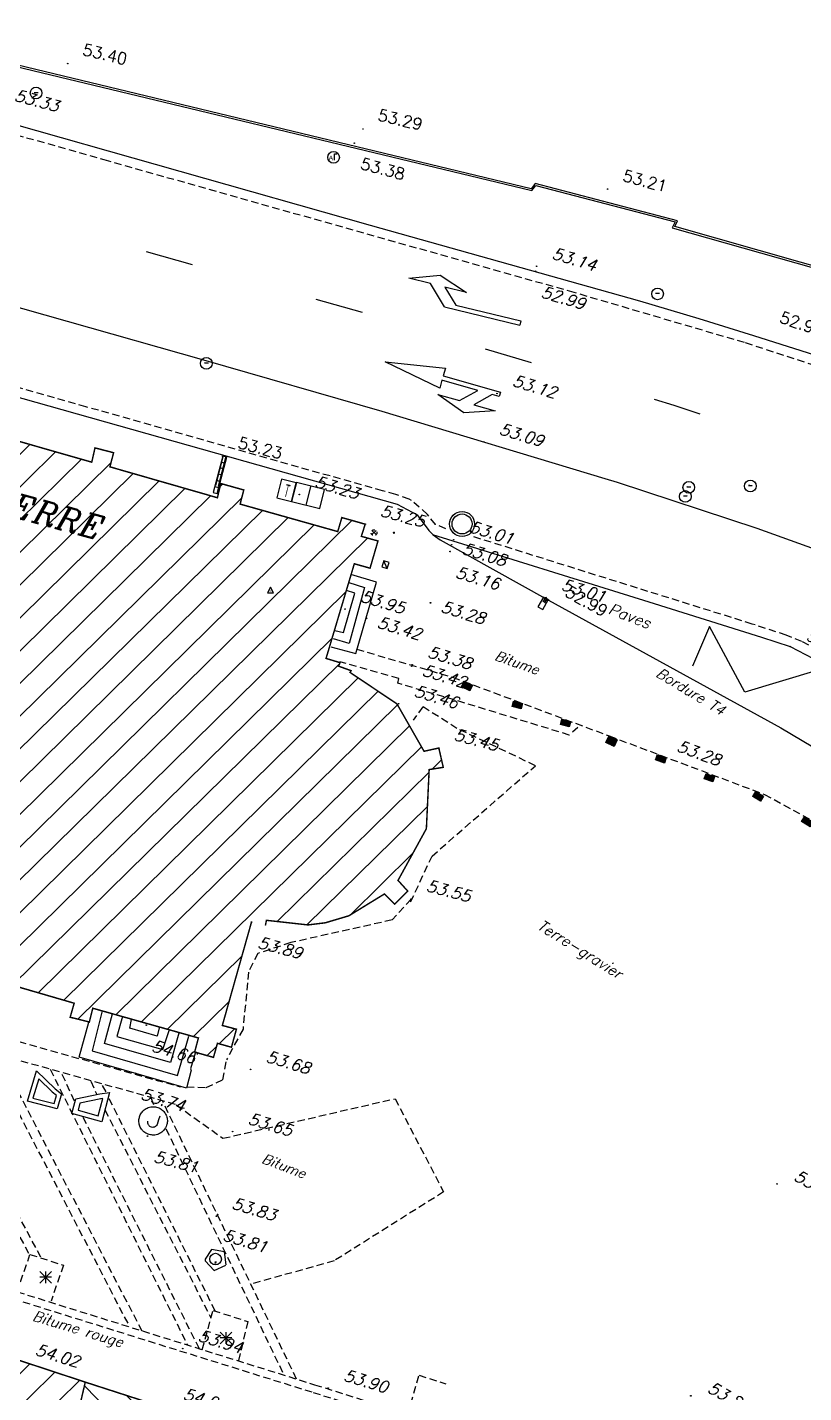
# Model space of a CAD drawing. Extents: x 661856 to 662117, y 6866905 to 6867165.
# Drawn here: x 661930.86 to 661957.48, y 6867094.37 to 6867141.16 of the extents above; entities that cross this region are included whole.
import ezdxf
from ezdxf.enums import TextEntityAlignment as Align

# ---------------------------------------------------------------- set-up
doc = ezdxf.new("R2010")
doc.units = 0
for name, pattern in [('CACHE', [0.375, 0.25, -0.125]), ('CONTINU', [0]), ('HIDDEN', [0.375, 0.25, -0.125])]:
    doc.linetypes.add(name, pattern=pattern)
doc.layers.get('0').update_dxf_attribs({"linetype": 'CONTINUOUS'})
for name, color, linetype in [('AFFICHAGE', 6, 'CONTINU'), ('ARBRES', 3, 'CONTINU'), ('BATI', 6, 'CONTINUOUS'), ('BATI_PUBLIC', 7, 'CONTINU'), ('BORDURE', 7, 'CONTINU'), ('CANEVAS_GEODES', 5, 'CONTINU'), ('CANIVEAU', 7, 'CONTINU'), ('CLOTURE', 7, 'CONTINU'), ('COTE_ALTI', 8, 'CONTINU'), ('ECLAIRAGE_PUBL', 3, 'CONTINU'), ('ESCALIER', 7, 'CONTINU'), ('FLECHAGE', 6, 'CONTINU'), ('GEO_ALTI-PIC', 7, 'CONTINUOUS'), ('GEO_ALTICOT', 7, 'CONTINUOUS'), ('LIGNE_DIVERS', 7, 'CONTINU'), ('MARQ-SOL', 6, 'CONTINU'), ('MOB-URB', 6, 'CONTINU'), ('MOB-URB_TC', 6, 'CONTINU'), ('MUR', 7, 'CONTINU'), ('NOM_DE_VOIE', 7, 'CONTINU'), ('OBJET_ASSAINIS', 5, 'CONTINU'), ('OBJET_DIVERS', 6, 'CONTINU'), ('OBJET_EAU', 4, 'CONTINU'), ('OBJET_ELECTRIC', 3, 'CONTINU'), ('OBJET_TELECOM', 4, 'CONTINU')]:
    doc.layers.add(name, color=color, linetype=linetype)
doc.styles.add('COMPLEX', font='COMPLEX')
doc.styles.add('ITALIC', font='italic.shx', dxfattribs={"height": 0.6})
doc.styles.add('ROMANS', font='romans.shx', dxfattribs={"width": 0.95, "oblique": 13.5, "height": 5})
doc.styles.get("Standard").update_dxf_attribs({"font": 'ARIALUNI.ttf', "height": 2})

# ---------------------------------------------------------------- blocks, each defined once
blk = doc.blocks.new('PTTOPO')
at = {"color": 0, "const_width": 0.04}
blk.add_lwpolyline([(0, 0.02, 1), (0, -0.02, 1)], format="xyb", close=True, dxfattribs=at)
at = {"color": 0}
blk.add_point((0, 0), dxfattribs=at)
at = {"layer": 'GEO_ALTICOT', "style": 'ROMANS', "oblique": 13.5, "width": 0.95}
blk.add_attdef('ALT', text='', height=0.28, dxfattribs=at).set_placement((0.1, -0.1), align=Align.TOP_LEFT)
blk = doc.blocks.new('*X201')
at = {"layer": 'BATI', "color": 7, "linetype": 'CONTINU'}
for p, q in [((610558.015, 133596.662), (610563.305, 133601.952)), ((610557.159, 133593.543), (610564.993, 133601.377)), ((610557.587, 133595.102), (610564.149, 133601.664)), ((610556.303, 133590.424), (610566.707, 133600.828)), ((610556.731, 133591.983), (610565.85, 133601.102)), ((610556.941, 133589.931), (610567.564, 133600.553)), ((610557.809, 133589.668), (610568.421, 133600.279)), ((610558.443, 133598.221), (610560.804, 133600.582)), ((610558.677, 133589.404), (610569.278, 133600.005)), ((610559.545, 133589.141), (610570.135, 133599.73)), ((610560.413, 133588.877), (610570.991, 133599.456)), ((610561.281, 133588.614), (610570.927, 133598.26)), ((610566.867, 133593.068), (610570.602, 133596.803)), ((610567.743, 133592.813), (610570.276, 133595.346)), ((610568.619, 133592.557), (610569.951, 133593.889)), ((610569.495, 133592.302), (610569.622, 133592.43)), ((610562.149, 133588.35), (610565.987, 133592.189)), ((610563.016, 133588.087), (610565.896, 133590.967)), ((610563.884, 133587.823), (610566.284, 133590.222)), ((610564.752, 133587.56), (610565.998, 133588.805))]:
    blk.add_line(p, q, dxfattribs=at)
blk = doc.blocks.new('*X217')
at = {"layer": 'BATI_PUBLIC', "color": 7, "linetype": 'CONTINU'}
for p, q in [((610554.252, 133634.858), (610555.19, 133635.796)), ((610553.457, 133631.801), (610556.559, 133634.902)), ((610553.891, 133633.366), (610555.671, 133635.146)), ((610551.513, 133626.462), (610559.635, 133634.585)), ((610552.374, 133629.586), (610557.447, 133634.659)), ((610551.944, 133628.024), (610558.335, 133634.415)), ((610550.652, 133623.339), (610561.002, 133633.689)), ((610551.082, 133624.9), (610560.117, 133633.934)), ((610563.083, 133633.507), (610563.18, 133633.604)), ((610550.475, 133620.899), (610562.773, 133633.197)), ((610550.758, 133622.313), (610561.888, 133633.443)), ((610549.595, 133617.757), (610564.557, 133632.718)), ((610550.108, 133619.4), (610563.669, 133632.961)), ((610550.796, 133617.825), (610565.445, 133632.475)), ((610551.686, 133617.584), (610566.333, 133632.231)), ((610552.576, 133617.343), (610567.631, 133632.398)), ((610553.467, 133617.103), (610568.119, 133631.754)), ((610552.446, 133630.79), (610553.043, 133631.387)), ((610554.064, 133616.568), (610569.005, 133631.509)), ((610555.228, 133616.601), (610569.891, 133631.264)), ((610556.12, 133616.362), (610570.777, 133631.019)), ((610557.013, 133616.123), (610571.793, 133630.903)), ((610557.905, 133615.884), (610572.562, 133630.541)), ((610558.388, 133615.235), (610573.448, 133630.295)), ((610559.679, 133615.395), (610574.333, 133630.049)), ((610560.563, 133615.148), (610575.218, 133629.803)), ((610575.541, 133630.126), (610575.624, 133630.209)), ((610561.448, 133614.901), (610576.285, 133629.738)), ((610562.332, 133614.654), (610576.996, 133629.318)), ((610563.228, 133614.419), (610577.886, 133629.076)), ((610564.12, 133614.179), (610578.775, 133628.835)), ((610565.012, 133613.94), (610580.071, 133628.999)), ((610565.904, 133613.701), (610580.604, 133628.401)), ((610580.703, 133627.368), (610580.703, 133627.368)), ((610566.39, 133613.055), (610579.883, 133626.548)), ((610567.688, 133613.222), (610579.423, 133624.956)), ((610568.57, 133612.973), (610579.691, 133624.093)), ((610550.297, 133622.983), (610550.551, 133623.237)), ((610569.453, 133612.724), (610580.333, 133623.604)), ((610570.335, 133612.475), (610581.015, 133623.155)), ((610570.822, 133611.83), (610581.685, 133622.693)), ((610572.117, 133611.994), (610582.102, 133621.979)), ((610573.006, 133611.752), (610582.518, 133621.264)), ((610577.621, 133615.235), (610582.786, 133620.4)), ((610582.887, 133620.502), (610583.21, 133620.824)), ((610578.647, 133615.129), (610582.739, 133619.222)), ((610549.28, 133618.572), (610549.527, 133618.819)), ((610580.133, 133615.484), (610582.248, 133617.599)), ((610562.82, 133614.01), (610562.838, 133614.028)), ((610573.895, 133611.51), (610576.425, 133614.039)), ((610574.785, 133611.267), (610576, 133612.482)), ((610575.675, 133611.026), (610576.196, 133611.548)), ((610575.267, 133610.618), (610575.581, 133610.932))]:
    blk.add_line(p, q, dxfattribs=at)
blk = doc.blocks.new('*X220')
at = {"layer": 'BATI', "color": 7, "linetype": 'CONTINU'}
for p, q in [((610571.153, 133599.268), (610573.544, 133596.877)), ((610572.603, 133598.949), (610573.754, 133597.798)), ((610570.946, 133598.343), (610573.334, 133595.956)), ((610570.739, 133597.419), (610573.124, 133595.034)), ((610570.533, 133596.494), (610572.913, 133594.113)), ((610570.326, 133595.569), (610572.703, 133593.192)), ((610570.119, 133594.644), (610572.493, 133592.27)), ((610569.913, 133593.72), (610571.26, 133592.372))]:
    blk.add_line(p, q, dxfattribs=at)
blk = doc.blocks.new('P20200')
for p, q in [((0, 0.497), (0, 0)), ((0.999, 0.497), (0, 0.497)), ((0.164, 0.01), (0.164, 0.497)), ((0.327, 0.497), (0.327, 0.01)), ((0.491, 0.497), (0.491, 0.497)), ((0.491, 0), (0.491, 0.497)), ((0.671, 0.497), (0.671, 0.01)), ((0.835, 0.01), (0.835, 0.497)), ((0.999, 0), (0.999, 0.497)), ((0, 0), (0.999, 0))]:
    blk.add_line(p, q)
blk = doc.blocks.new('P30100')
at = {"color": 0}
blk.add_circle((0, 0), 0.05, dxfattribs=at)
blk.add_attdef('COTE30100', (0.3, 0.3), '', height=0.3)
blk = doc.blocks.new('P30500')
at = {"color": 0}
blk.add_circle((0, 0), 0.05, dxfattribs=at)
blk.add_attdef('COTE30500', text='', height=0.3).set_placement((-0.3, -0.15), align=Align.RIGHT)
blk = doc.blocks.new('P26700')
blk.add_lwpolyline([(0, 0.65972), (-0.5, -0.34028), (0.5, -0.34028)], close=True)
blk.add_circle((0, 0), 0.01658)
blk = doc.blocks.new('P25200')
at = {"linetype": 'CONTINUOUS'}
for p, q in [((0.971212, 0.028474), (0.000276, 0.028474)), ((0.000276, -0.027541), (0.000276, 0.028474)), ((0.971212, 0.028474), (1.213947, -0.21426)), ((0.840509, -0.027541), (0.000276, -0.027541)), ((1.027228, -0.21426), (0.840509, -0.027541)), ((0.74715, -0.21426), (1.027228, -0.21426)), ((1.120587, -0.344963), (0.74715, -0.21426)), ((1.494024, -0.21426), (1.120587, -0.344963)), ((1.213947, -0.21426), (1.494024, -0.21426))]:
    blk.add_line(p, q, dxfattribs=at)
blk = doc.blocks.new('P2530A')
at = {"linetype": 'CONTINUOUS'}
for p, q in [((0.000113, 0.144024), (0.250139, 0.231533)), ((0.250139, 0.231533), (0.500165, 0.144024)), ((0.187633, 0.144024), (0.000113, 0.144024)), ((0.06262, 0.019011), (0.187633, 0.144024)), ((0.312646, 0.144024), (0.187633, 0.019011)), ((0.500165, 0.144024), (0.312646, 0.144024)), ((0.000113, -0.018493), (0.000113, 0.019011)), ((0.000113, 0.019011), (0.06262, 0.019011)), ((0.187633, 0.019011), (0.500165, 0.019011)), ((0.500165, 0.019011), (0.500165, 0.087768)), ((0.500165, 0.087768), (1.000216, 0.000259)), ((1.000216, 0.000259), (0.500165, -0.08725)), ((0.500165, -0.018493), (0.000113, -0.018493)), ((0.500165, -0.08725), (0.500165, -0.018493))]:
    blk.add_line(p, q, dxfattribs=at)
blk = doc.blocks.new('SU411')
at = {"color": 0, "linetype": 'CONTINUOUS'}
for points in [[(0, 0.5), (1, 0.5), (1, 0), (0, 0), (0, 0.5)], [(0, 0.283), (0.094, 0)], [(0.022, 0.5), (0.189, 0)], [(0.116, 0.5), (0.283, 0)], [(0.21, 0.5), (0.377, 0)], [(0.305, 0.5), (0.471, 0)], [(0.399, 0.5), (0.566, 0)], [(0.493, 0.5), (0.66, 0)], [(0.588, 0.5), (0.754, 0)], [(0.682, 0.5), (0.848, 0)], [(0.776, 0.5), (0.943, 0)], [(0.87, 0.5), (1, 0.111)], [(0.965, 0.5), (1, 0.394)]]:
    blk.add_lwpolyline(points, dxfattribs=at)
blk = doc.blocks.new('P23300', base_point=(2.15, 1.32))
for p, q in [((2.32, 1.91), (2.73, 1.91)), ((2.32, 0.83), (2.32, 1.91))]:
    blk.add_line(p, q)
blk.add_circle((2.15, 1.32), 1)
blk.add_text('A', height=0.798).set_placement((1.32, 0.83), (2.07, 0.83), align=Align.ALIGNED)
blk = doc.blocks.new('P30300')
at = {"color": 0}
blk.add_circle((0, 0), 0.05, dxfattribs=at)
blk.add_attdef('COTE30300', (0.3, -0.6), '', height=0.3)
blk = doc.blocks.new('P30200')
at = {"color": 0}
blk.add_circle((0, 0), 0.05, dxfattribs=at)
blk.add_attdef('COTE30200', (0.3, -0.15), '', height=0.3)
blk = doc.blocks.new('P30400')
at = {"color": 0}
blk.add_circle((0, 0), 0.05, dxfattribs=at)
blk.add_attdef('COTE30400', text='', height=0.3).set_placement((-0.3, 0.3), align=Align.RIGHT)
blk = doc.blocks.new('P24400', base_point=(1, 1))
blk.add_circle((1, 1), 1)
blk.add_text('.', height=2.58).set_placement((0.5, 0.25), (1.5, 0.25), align=Align.ALIGNED)
blk = doc.blocks.new('P23000')
at = {"color": 3}
for p, q in [((-1, 1), (1, -1)), ((1, 1), (-1, -1)), ((1, 0), (-1, 0)), ((0, 1), (0, -1))]:
    blk.add_line(p, q, dxfattribs=at)
blk = doc.blocks.new('SU321')
at = {"color": 0, "linetype": 'CONTINUOUS'}
for points in [[(0, 0.001), (0.002, 0.037), (0.004, 0.07), (0.011, 0.109), (0.023, 0.15), (0.035, 0.188), (0.051, 0.22), (0.068, 0.25), (0.088, 0.285), (0.115, 0.318), (0.138, 0.347), (0.167, 0.372), (0.202, 0.399), (0.236, 0.422), (0.278, 0.446), (0.312, 0.463), (0.348, 0.474), (0.391, 0.486), (0.436, 0.497), (0.481, 0.498), (0.526, 0.497), (0.567, 0.492), (0.612, 0.486), (0.654, 0.472), (0.69, 0.458), (0.729, 0.443), (0.768, 0.419), (0.802, 0.395), (0.828, 0.374), (0.856, 0.35), (0.881, 0.323), (0.903, 0.296), (0.923, 0.263), (0.943, 0.23), (0.958, 0.196), (0.976, 0.155), (0.987, 0.12), (0.993, 0.087), (0.998, 0.049), (0.998, 0.015), (0.999, -0.017), (0.997, -0.06), (0.987, -0.116), (0.972, -0.169), (0.954, -0.214), (0.931, -0.26), (0.903, -0.302), (0.879, -0.331), (0.841, -0.372), (0.812, -0.398), (0.779, -0.426), (0.738, -0.449), (0.696, -0.468), (0.661, -0.482), (0.62, -0.495), (0.582, -0.497), (0.549, -0.506), (0.504, -0.508), (0.461, -0.506), (0.412, -0.498), (0.374, -0.49), (0.327, -0.478), (0.293, -0.466), (0.263, -0.451), (0.237, -0.433), (0.211, -0.416), (0.186, -0.396), (0.16, -0.375), (0.123, -0.342), (0.103, -0.313), (0.083, -0.285), (0.064, -0.254), (0.045, -0.219), (0.027, -0.176), (0.015, -0.136), (0.004, -0.094), (0.001, -0.059), (0, -0.026), (-0.002, -0.001)], [(0.676, 0.218), (0.675, 0.083), (0.674, -0.09), (0.659, -0.127), (0.636, -0.167), (0.609, -0.199), (0.578, -0.213), (0.554, -0.226), (0.504, -0.232), (0.473, -0.231), (0.445, -0.225), (0.418, -0.212), (0.394, -0.196), (0.379, -0.18), (0.358, -0.16), (0.343, -0.133), (0.333, -0.101), (0.327, -0.068)]]:
    blk.add_lwpolyline(points, dxfattribs=at)
blk = doc.blocks.new('P21100', base_point=(1, 1))
blk.add_circle((1, 1), 1)
blk.add_text('-', height=2.15).set_placement((0.5, 0.25), (1.5, 0.25), align=Align.ALIGNED)
blk = doc.blocks.new('P28500')
blk.add_lwpolyline([(0, 0), (1, 0), (1, 2), (0, 2), (0, 0), (0.333333, 0), (0.333333, 0.8), (0.333333, 0), (0.666667, 0), (0.666667, 0.8)])
blk = doc.blocks.new('P20800')
for p, q in [((0, 0), (1, 0.5)), ((0, 0.5), (0, 0)), ((1, 0.5), (0, 0.5)), ((0, 0), (1, 0)), ((1, 0), (1, 0.5))]:
    blk.add_line(p, q)
blk = doc.blocks.new('P26800')
for p, q in [((0.364133, -0.342647), (-0.359006, 0.348015)), ((-0.352542, -0.354562), (0.35965, 0.34735))]:
    blk.add_line(p, q)
at = {"linetype": 'CACHE'}
blk.add_circle((0, 0), 0.5, dxfattribs=at)
blk = doc.blocks.new('P23800')
for p, q in [((0, 0.497), (0, 0)), ((0.999, 0.497), (0, 0.497)), ((0.999, 0), (0.999, 0.497)), ((0, 0), (0.999, 0))]:
    blk.add_line(p, q)
blk = doc.blocks.new('P23500')
blk.add_blockref('P23800', (0, 0))
blk.add_text('T', height=0.325).set_placement((0.39, 0.079))
blk = doc.blocks.new('P25400')
for p, q in [((0, 0.497), (0, 0)), ((0.999, 0.497), (0, 0.497)), ((0.491, 0.01), (0.491, 0.507)), ((0.999, 0), (0.999, 0.497)), ((0, 0), (0.999, 0))]:
    blk.add_line(p, q)

msp = doc.modelspace()

# ---------------------------------------------------------------- linework, layer by layer
at = {"layer": 'BATI', "color": 7, "linetype": 'CONTINU', "const_width": 0.05}
for points in [[(661917.818, 6867085.611), (661920.445, 6867094.871), (661924.942, 6867097.374), (661926.632, 6867096.78), (661932.85, 6867094.73), (661931.319, 6867088.143), (661931.196, 6867087.624), (661927.915, 6867088.611), (661927.323, 6867086.682), (661927.92, 6867085.51), (661927.186, 6867082.679)], [(661934.05, 6867087.375), (661935.584, 6867093.847), (661932.85, 6867094.73)]]:
    msp.add_lwpolyline(points, dxfattribs=at)
at = {"layer": 'BATI_PUBLIC', "color": 7, "linetype": 'CONTINU', "const_width": 0.05}
for points in [[(661929.666, 6867127.229), (661933.072, 6867126.254), (661933.184, 6867126.743), (661933.821, 6867126.578), (661933.695, 6867126.094), (661937.379, 6867125.036), (661937.496, 6867125.522), (661938.282, 6867125.302), (661938.159, 6867124.817), (661941.504, 6867123.876), (661941.645, 6867124.356), (661942.445, 6867124.129), (661942.313, 6867123.713), (661942.883, 6867123.553), (661942.611, 6867122.621), (661942.072, 6867122.773), (661941.103, 6867119.529), (661941.582, 6867119.385), (661941.535, 6867119.263), (661941.96, 6867119.11), (661941.925, 6867119.05), (661943.505, 6867117.99), (661943.552, 6867117.94), (661944.462, 6867116.347), (661944.969, 6867116.459), (661945.121, 6867115.797), (661944.638, 6867115.72), (661944.542, 6867113.699), (661944.539, 6867113.689), (661943.57, 6867111.923), (661943.903, 6867111.557), (661943.455, 6867111.11), (661943.108, 6867111.46), (661941.885, 6867110.71), (661941.077, 6867110.47), (661940.486, 6867110.397), (661939.061, 6867110.555), (661939.024, 6867110.376)], [(661938.548, 6867110.495), (661937.548, 6867106.952), (661938.031, 6867106.823), (661937.861, 6867106.206), (661937.38, 6867106.34), (661937.245, 6867105.858), (661936.599, 6867106.04), (661936.728, 6867106.523), (661933.108, 6867107.542), (661932.989, 6867107.071), (661932.333, 6867107.233), (661932.47, 6867107.714), (661928.784, 6867108.787)]]:
    msp.add_lwpolyline(points, dxfattribs=at)
at = {"layer": 'BORDURE', "color": 7, "linetype": 'CONTINUOUS'}
for points in [[(661996.053, 6867110.729), (661993.273, 6867111.953), (661990.487, 6867113.295), (661989.624, 6867113.748), (661985.704, 6867115.841), (661978.179, 6867119.834), (661968.95, 6867124.742), (661962.886, 6867127.941), (661960.523, 6867128.989), (661959.627, 6867129.323), (661958.321, 6867129.775), (661955.766, 6867130.586), (661953.896, 6867131.169), (661951.862, 6867131.771), (661942.632, 6867134.369), (661929.563, 6867138.061), (661922.642, 6867140.002)], [(661920.083, 6867131.425), (661931.603, 6867128.179), (661943.536, 6867124.816), (661944.222, 6867124.447), (661944.622, 6867123.912), (661944.778, 6867123.767), (661945.019, 6867123.598), (661948.725, 6867121.531), (661956.687, 6867117.149), (661961.391, 6867114.36)], [(661944.747, 6867123.777), (661952.165, 6867121.466), (661956.032, 6867120.263), (661957.015, 6867119.935), (661957.797, 6867119.532), (661957.919, 6867119.458), (661964.315, 6867115.543), (661968.619, 6867112.891), (661972.047, 6867110.707), (661974.119, 6867109.295), (661975.366, 6867108.395), (661976.588, 6867107.474), (661979.398, 6867105.27), (661990.01, 6867096.775), (662000.113, 6867088.709), (662007.273, 6867082.978), (662014.38, 6867077.305)], [(661937.677, 6867098.753), (661937.618, 6867099.196), (661937.178, 6867099.279), (661936.958, 6867098.946), (661936.961, 6867098.888), (661937.263, 6867098.56), (661937.671, 6867098.742)]]:
    msp.add_lwpolyline(points, dxfattribs=at)
at = {"layer": 'CANIVEAU', "color": 7, "linetype": 'HIDDEN'}
for points in [[(661922.542, 6867139.725), (661933.482, 6867136.625), (661949.44, 6867132.123), (661955.473, 6867130.35), (661957.985, 6867129.53), (661960.279, 6867128.7), (661960.855, 6867128.478), (661962.746, 6867127.645), (661963.058, 6867127.484), (661965.604, 6867126.143), (661968.948, 6867124.36), (661979.871, 6867118.563), (661987.133, 6867114.688), (661991.37, 6867112.515), (661993.764, 6867111.346), (661995.197, 6867110.72), (661995.943, 6867110.418)], [(661945.208, 6867123.971), (661944.853, 6867124.122), (661944.629, 6867124.405), (661944.583, 6867124.463), (661944.03, 6867124.946), (661943.955, 6867124.982), (661943.495, 6867125.144), (661943.043, 6867125.269), (661932.874, 6867128.152), (661921.649, 6867131.326), (661920.192, 6867131.732)], [(662014.689, 6867077.579), (662005.109, 6867085.252), (661993.351, 6867094.636), (661983.506, 6867102.52), (661978.865, 6867106.221), (661974.803, 6867109.334), (661974.025, 6867109.89), (661971.74, 6867111.443), (661970.392, 6867112.29), (661964.277, 6867116.006), (661958.963, 6867119.253), (661957.416, 6867120.107), (661956.88, 6867120.323), (661955.815, 6867120.675), (661955.711, 6867120.707), (661946.123, 6867123.709)], [(661922.63, 6867108.63), (661929.853, 6867106.601), (661936.111, 6867104.847)], [(661935.943, 6867104.247), (661929.684, 6867106.002), (661922.122, 6867108.125)]]:
    msp.add_lwpolyline(points, dxfattribs=at)
at = {"layer": 'CLOTURE', "color": 7, "linetype": 'CONTINU'}
for points in [[(661913.65, 6867144.447), (661929.232, 6867140.108), (661948.162, 6867135.558), (661948.293, 6867135.731), (661953.065, 6867134.487), (661952.972, 6867134.286), (661960.23, 6867132.229)], [(661960.247, 6867132.287), (661953.056, 6867134.325), (661953.151, 6867134.527), (661948.269, 6867135.799), (661948.138, 6867135.626), (661929.247, 6867140.167), (661913.668, 6867144.505)]]:
    msp.add_lwpolyline(points, dxfattribs=at)
at = {"layer": 'ESCALIER', "color": 7, "linetype": 'CONTINUOUS'}
for points in [[(661941.268, 6867119.932), (661942.119, 6867119.702), (661942.828, 6867122.145), (661941.958, 6867122.409)], [(661941.884, 6867122.126), (661942.419, 6867121.955), (661941.9, 6867120.046), (661941.358, 6867120.205)], [(661941.402, 6867120.489), (661941.696, 6867120.414), (661942.093, 6867121.764), (661941.802, 6867121.862)], [(661933.432, 6867107.453), (661933.084, 6867106.083), (661936.015, 6867105.239), (661936.401, 6867106.588)], [(661936.616, 6867105.998), (661936.452, 6867105.464), (661936.476, 6867105.416), (661936.316, 6867104.804), (661932.641, 6867105.864), (661932.969, 6867107.062)], [(661936.053, 6867106.69), (661935.773, 6867105.685), (661933.509, 6867106.331), (661933.781, 6867107.345)], [(661934.13, 6867107.254), (661933.936, 6867106.579), (661935.505, 6867106.127), (661935.721, 6867106.782)], [(661935.387, 6867106.866), (661935.313, 6867106.586), (661934.375, 6867106.859), (661934.434, 6867107.153)]]:
    msp.add_lwpolyline(points, dxfattribs=at)
at = {"layer": 'LIGNE_DIVERS', "color": 7, "linetype": 'CONTINUOUS'}
for points in [[(661937.578, 6867126.488), (661937.318, 6867125.452)], [(661937.418, 6867125.427), (661937.677, 6867126.461)]]:
    msp.add_lwpolyline(points, dxfattribs=at)
at = {"layer": 'LIGNE_DIVERS', "color": 7, "linetype": 'HIDDEN'}
for points in [[(661942.154, 6867119.845), (661945.442, 6867118.886), (661950.809, 6867116.874), (661956.13, 6867114.871), (661960.531, 6867112.457)], [(661949.735, 6867117.162), (661949.442, 6867116.904), (661945.51, 6867118.105), (661943.564, 6867118.677), (661943.594, 6867118.846), (661941.576, 6867119.411)], [(661944.003, 6867111.183), (661944.736, 6867112.752), (661948.284, 6867115.853), (661945.59, 6867117.132), (661944.424, 6867117.873), (661944.095, 6867117.417)], [(661944.017, 6867111.284), (661943.366, 6867110.566), (661939.896, 6867109.79), (661938.76, 6867109.42), (661938.445, 6867108.781), (661938.257, 6867106.823), (661937.689, 6867105.778)], [(661931.33, 6867099.013), (661927.712, 6867105.744)], [(661934.798, 6867096.476), (661929.89, 6867105.953)], [(661936.335, 6867104.848), (661936.991, 6867104.824), (661937.56, 6867105.088), (661937.689, 6867105.778)], [(661927.583, 6867105.304), (661930.943, 6867099.083)], [(661929.87, 6867105.29), (661934.364, 6867096.631)], [(661931.646, 6867105.451), (661936.356, 6867096.003)], [(661932.486, 6867104.361), (661932.03, 6867105.333)], [(661933.04, 6867105.041), (661933.243, 6867104.588)], [(661933.562, 6867104.673), (661933.419, 6867104.943)], [(661937.303, 6867097.171), (661933.643, 6867104.498)], [(661935.098, 6867104.479), (661935.235, 6867104.146)], [(661940.091, 6867094.836), (661935.509, 6867104.345)], [(661935.965, 6867104.234), (661937.57, 6867103.085), (661943.468, 6867104.443), (661945.132, 6867101.251), (661941.379, 6867098.882), (661938.517, 6867098.085)], [(661936.763, 6867095.872), (661932.767, 6867103.824)], [(661933.523, 6867104.062), (661937.145, 6867096.958)], [(661935.616, 6867103.413), (661939.654, 6867094.979)], [(661916.29, 6867096.79), (661922.474, 6867100.326), (661930.515, 6867097.825), (661940.711, 6867094.643), (661946.606, 6867092.783), (661946.025, 6867090.551)], [(661945.759, 6867090.62), (661946.274, 6867092.599), (661940.629, 6867094.381), (661930.432, 6867097.562), (661922.506, 6867100.028), (661916.672, 6867096.69)], [(661930.515, 6867097.811), (661930.955, 6867099.109), (661932.101, 6867098.737), (661931.677, 6867097.507)], [(661936.862, 6867095.835), (661937.229, 6867097.187), (661938.419, 6867096.809), (661938.099, 6867095.46)], [(661943.899, 6867093.63), (661944.291, 6867094.969), (661945.211, 6867094.669)]]:
    msp.add_lwpolyline(points, dxfattribs=at)
at = {"layer": 'MARQ-SOL', "color": 6, "linetype": 'CONTINUOUS'}
for points in [[(662018.068, 6867082.052), (662009.254, 6867089.073), (662001.285, 6867095.47), (661987.445, 6867106.545), (661981.307, 6867111.234), (661979.823, 6867112.274), (661978.504, 6867113.155), (661975.357, 6867115.102), (661971.849, 6867117.065), (661970.727, 6867117.657), (661967.899, 6867119.075), (661964.029, 6867120.847), (661960.803, 6867122.182), (661960.037, 6867122.48), (661955.884, 6867123.986), (661951.098, 6867125.552), (661950.674, 6867125.684), (661943.025, 6867127.995), (661936.909, 6867129.753), (661918.21, 6867135.046)], [(661934.937, 6867133.469), (661936.517, 6867133.025)], [(661940.757, 6867131.835), (661942.337, 6867131.392)], [(661946.56, 6867130.143), (661948.131, 6867129.673)], [(661952.352, 6867128.411), (661953.027, 6867128.209), (661953.913, 6867127.911)]]:
    msp.add_lwpolyline(points, dxfattribs=at)
at = {"layer": 'MOB-URB_TC', "color": 6, "linetype": 'CONTINUOUS'}
msp.add_lwpolyline([(661983.418, 6867099.924), (661984.258, 6867101.131), (661981.775, 6867100.772), (661981.129, 6867103.445), (661978.88, 6867103.144), (661978.1, 6867105.96), (661975.638, 6867105.651), (661974.768, 6867108.447), (661972.59, 6867107.96), (661971.61, 6867110.638), (661969.261, 6867110.184), (661968.219, 6867112.792), (661965.836, 6867112.255), (661964.743, 6867114.881), (661962.323, 6867114.316), (661961.31, 6867116.977), (661958.957, 6867116.417), (661957.92, 6867119.113), (661955.461, 6867118.372), (661954.249, 6867120.624), (661953.664, 6867119.264)], dxfattribs=at)
at = {"layer": 'MUR', "color": 7, "linetype": 'CONTINUOUS'}
for points in [[(661931.816, 6867104.786), (661932.036, 6867104.604), (661931.885, 6867104.09), (661930.867, 6867104.358), (661931.184, 6867105.399), (661931.816, 6867104.786)], [(661931.711, 6867104.678), (661931.257, 6867105.119), (661931.057, 6867104.463), (661931.782, 6867104.273), (661931.863, 6867104.551), (661931.719, 6867104.671)], [(661933.352, 6867104.613), (661933.679, 6867104.65), (661933.414, 6867103.648), (661932.393, 6867103.933), (661932.529, 6867104.44), (661933.351, 6867104.609)], [(661933.385, 6867104.442), (661932.667, 6867104.294), (661932.602, 6867104.053), (661933.293, 6867103.859), (661933.45, 6867104.452), (661933.367, 6867104.443)]]:
    msp.add_lwpolyline(points, dxfattribs=at)
at = {"layer": 'OBJET_ASSAINIS', "color": 5, "linetype": 'CONTINU'}
for radius in [0.429, 0.343]:
    msp.add_circle((661945.765, 6867124.136), radius, dxfattribs=at)

# ---------------------------------------------------------------- block references
at = {"layer": 'AFFICHAGE', "color": 6, "linetype": 'CONTINU', "xscale": 0.1999999999095632, "yscale": 0.1999999999095632, "rotation": 359.5109626559351}
msp.add_blockref('P23300', (661941.362, 6867136.699), dxfattribs=at)
at = {"layer": 'ARBRES', "color": 3, "linetype": 'CONTINU', "xscale": 0.1999999999095632, "yscale": 0.1999999999095632, "rotation": 359.5109626559351}
for p in [(661931.49, 6867098.323), (661937.67, 6867096.245)]:
    msp.add_blockref('P23000', p, dxfattribs=at)
at = {"layer": 'BATI', "color": 7, "linetype": 'CONTINU', "rotation": 359.5109627095217}
for name in ['*X201', '*X220']:
    msp.add_blockref(name, (50243.611, 6738711.553), dxfattribs=at)
at = {"layer": 'BATI_PUBLIC', "color": 7, "linetype": 'CONTINU', "rotation": 359.5109627095217}
msp.add_blockref('*X217', (50243.611, 6738711.553), dxfattribs=at)
at = {"layer": 'CANEVAS_GEODES', "color": 5, "linetype": 'CONTINU', "xscale": 0.1999999999095632, "yscale": 0.1999999999095632, "rotation": 359.5109626559351}
msp.add_blockref('P26700', (661939.201, 6867121.842), dxfattribs=at)
msp.add_blockref('P26700', (661939.201, 6867121.842), dxfattribs=at)
at = {"layer": 'COTE_ALTI', "color": 8}
ref = msp.add_blockref('P30100', (661932.25, 6867139.912, 53.399), dxfattribs=dict(at, xscale=0.1999999999190747, yscale=0.1999999999190747, rotation=346.9109654713964))
ref.add_attrib('COTE30100', '53.40', (661932.73, 6867140.211, 53.399), dxfattribs={"color": 8, "height": 0.4, "rotation": 346.911, "style": 'COMPLEX'})
ref = msp.add_blockref('P30100', (661929.904, 6867138.362, 53.325), dxfattribs=dict(at, xscale=0.1999999998924461, yscale=0.1999999998924461, rotation=345.1109655914501))
ref.add_attrib('COTE30100', '53.33', (661930.393, 6867138.646, 53.325), dxfattribs={"color": 8, "height": 0.4, "rotation": 345.111, "style": 'ITALIC'})
ref = msp.add_blockref('P30100', (661942.371, 6867137.671, 53.285), dxfattribs=dict(at, xscale=0.1999999999190747, yscale=0.1999999999190747, rotation=346.9109654713964))
ref.add_attrib('COTE30100', '53.29', (661942.851, 6867137.97, 53.285), dxfattribs={"color": 8, "height": 0.4, "rotation": 346.911, "style": 'COMPLEX'})
ref = msp.add_blockref('P30300', (661942.073, 6867137.185, 53.377), dxfattribs=dict(at, xscale=0.1999999998924461, yscale=0.1999999998924461, rotation=345.1109655914501))
ref.add_attrib('COTE30300', '53.38', (661942.254, 6867136.309, 53.377), dxfattribs={"color": 8, "height": 0.4, "rotation": 345.111, "style": 'COMPLEX'})
ref = msp.add_blockref('P30100', (661950.752, 6867135.611, 53.214), dxfattribs=dict(at, xscale=0.1999999998924461, yscale=0.1999999998924461, rotation=345.1109655914501))
ref.add_attrib('COTE30100', '53.21', (661951.241, 6867135.895, 53.214), dxfattribs={"color": 8, "height": 0.4, "rotation": 345.111, "style": 'COMPLEX'})
ref = msp.add_blockref('P30100', (661948.319, 6867132.968, 53.139), dxfattribs=dict(at, xscale=0.2000000000932818, yscale=0.2000000000932818, rotation=343.3109654157499))
ref.add_attrib('COTE30100', '53.14', (661948.817, 6867133.236, 53.139), dxfattribs={"color": 8, "height": 0.4, "rotation": 343.311, "style": 'ITALIC'})
ref = msp.add_blockref('P30300', (661948.287, 6867132.795, 52.994), dxfattribs=dict(at, xscale=0.2000000000932818, yscale=0.2000000000932818, rotation=343.3109654157499))
ref.add_attrib('COTE30300', '52.99', (661948.44, 6867131.914, 52.994), dxfattribs={"color": 8, "height": 0.4, "rotation": 343.311, "style": 'ITALIC'})
ref = msp.add_blockref('P30500', (661958.522, 6867130.623, 52.984), dxfattribs=dict(at, xscale=0.1999999999630791, yscale=0.1999999999630791, rotation=341.5109655832211))
ref.add_attrib('COTE30500', '52.98', dxfattribs={"color": 8, "height": 0.4, "rotation": 341.511, "style": 'COMPLEX'}).set_placement((661958.079, 6867130.561, 52.984), align=Align.RIGHT)
ref = msp.add_blockref('P30100', (661946.963, 6867128.608, 53.118), dxfattribs=dict(at, xscale=0.2000000000932818, yscale=0.2000000000932818, rotation=343.3109654157499))
ref.add_attrib('COTE30100', '53.12', (661947.461, 6867128.876, 53.118), dxfattribs={"color": 8, "height": 0.4, "rotation": 343.311, "style": 'ITALIC'})
ref = msp.add_blockref('P30100', (661946.51, 6867126.949, 53.095), dxfattribs=dict(at, xscale=0.2000000000932818, yscale=0.2000000000932818, rotation=343.3109654157499))
ref.add_attrib('COTE30100', '53.09', (661947.008, 6867127.217, 53.095), dxfattribs={"color": 8, "height": 0.4, "rotation": 343.311, "style": 'ITALIC'})
ref = msp.add_blockref('P30100', (661937.563, 6867126.461, 53.229), dxfattribs=dict(at, xscale=0.1999999998924461, yscale=0.1999999998924461, rotation=345.1109655914501))
ref.add_attrib('COTE30100', '53.23', (661938.053, 6867126.745, 53.229), dxfattribs={"color": 8, "height": 0.4, "rotation": 345.111, "style": 'COMPLEX'})
ref = msp.add_blockref('P30100', (661940.188, 6867125.146, 53.23), dxfattribs=dict(at, xscale=0.2000000000932818, yscale=0.2000000000932818, rotation=343.3109654157499))
ref.add_attrib('COTE30100', '53.23', (661940.686, 6867125.414, 53.23), dxfattribs={"color": 8, "height": 0.4, "rotation": 343.311, "style": 'ITALIC'})
ref = msp.add_blockref('P30100', (661942.445, 6867124.129, 53.254), dxfattribs=dict(at, xscale=0.1999999998924461, yscale=0.1999999998924461, rotation=345.1109655914501))
ref.add_attrib('COTE30100', '53.25', (661942.934, 6867124.413, 53.254), dxfattribs={"color": 8, "height": 0.4, "rotation": 345.111, "style": 'ITALIC'})
ref = msp.add_blockref('P30100', (661945.481, 6867123.599, 53.014), dxfattribs=dict(at, xscale=0.2000000000932818, yscale=0.2000000000932818, rotation=343.3109654157499))
ref.add_attrib('COTE30100', '53.01', (661945.979, 6867123.868, 53.014), dxfattribs={"color": 8, "height": 0.4, "rotation": 343.311, "style": 'ITALIC'})
ref = msp.add_blockref('P30200', (661945.413, 6867123.428, 53.075), dxfattribs=dict(at, xscale=0.2000000000932818, yscale=0.2000000000932818, rotation=343.3109654157499))
ref.add_attrib('COTE30200', '53.08', (661945.738, 6867123.122, 53.075), dxfattribs={"color": 8, "height": 0.4, "rotation": 343.311, "style": 'ITALIC'})
ref = msp.add_blockref('P30300', (661945.355, 6867123.192, 53.157), dxfattribs=dict(at, xscale=0.2000000000932818, yscale=0.2000000000932818, rotation=343.3109654157499))
ref.add_attrib('COTE30300', '53.16', (661945.508, 6867122.31, 53.157), dxfattribs={"color": 8, "height": 0.4, "rotation": 343.311, "style": 'ITALIC'})
ref = msp.add_blockref('P30100', (661948.64, 6867121.615, 53.012), dxfattribs=dict(at, xscale=0.2000000000932818, yscale=0.2000000000932818, rotation=343.3109654157499))
ref.add_attrib('COTE30100', '53.01', (661949.138, 6867121.884, 53.012), dxfattribs={"color": 8, "height": 0.4, "rotation": 343.311, "style": 'ITALIC'})
ref = msp.add_blockref('P30100', (661948.721, 6867121.536, 52.988), dxfattribs=dict(at, xscale=0.2000000001169447, yscale=0.2000000001169447, rotation=330.7109657668321))
ref.add_attrib('COTE30100', '52.99', (661949.265, 6867121.689, 52.988), dxfattribs={"color": 8, "height": 0.4, "rotation": 330.711, "style": 'COMPLEX'})
ref = msp.add_blockref('P30100', (661941.755, 6867121.221, 53.947), dxfattribs=dict(at, xscale=0.2000000000932818, yscale=0.2000000000932818, rotation=343.3109654157499))
ref.add_attrib('COTE30100', '53.95', (661942.253, 6867121.489, 53.947), dxfattribs={"color": 8, "height": 0.4, "rotation": 343.311, "style": 'ITALIC'})
ref = msp.add_blockref('P30200', (661944.683, 6867121.435, 53.279), dxfattribs=dict(at, xscale=0.2000000000932818, yscale=0.2000000000932818, rotation=343.3109654157499))
ref.add_attrib('COTE30200', '53.28', (661945.008, 6867121.129, 53.279), dxfattribs={"color": 8, "height": 0.4, "rotation": 343.311, "style": 'ITALIC'})
ref = msp.add_blockref('P30200', (661942.499, 6867120.902, 53.424), dxfattribs=dict(at, xscale=0.2000000000932818, yscale=0.2000000000932818, rotation=343.3109654157499))
ref.add_attrib('COTE30200', '53.42', (661942.825, 6867120.595, 53.424), dxfattribs={"color": 8, "height": 0.4, "rotation": 343.311, "style": 'ITALIC'})
ref = msp.add_blockref('P30100', (661957.015, 6867119.935, 52.805), dxfattribs=dict(at, xscale=0.1999999999413371, yscale=0.1999999999413371, rotation=338.8109656963603))
ref.add_attrib('COTE30100', '52.80', (661957.533, 6867120.163, 52.805), dxfattribs={"color": 8, "height": 0.4, "rotation": 338.811, "style": 'ITALIC'})
ref = msp.add_blockref('P30100', (661944.056, 6867119.311, 53.383), dxfattribs=dict(at, xscale=0.2000000000932818, yscale=0.2000000000932818, rotation=343.3109654157499))
ref.add_attrib('COTE30100', '53.38', (661944.554, 6867119.58, 53.383), dxfattribs={"color": 8, "height": 0.4, "rotation": 343.311, "style": 'ITALIC'})
ref = msp.add_blockref('P30200', (661944.041, 6867119.259, 53.422), dxfattribs=dict(at, xscale=0.2000000000932818, yscale=0.2000000000932818, rotation=343.3109654157499))
ref.add_attrib('COTE30200', '53.42', (661944.367, 6867118.952, 53.422), dxfattribs={"color": 8, "height": 0.4, "rotation": 343.311, "style": 'ITALIC'})
ref = msp.add_blockref('P30100', (661943.59, 6867117.976, 53.457), dxfattribs=dict(at, xscale=0.2000000000932818, yscale=0.2000000000932818, rotation=343.3109654157499))
ref.add_attrib('COTE30100', '53.46', (661944.088, 6867118.245, 53.457), dxfattribs={"color": 8, "height": 0.4, "rotation": 343.311, "style": 'ITALIC'})
ref = msp.add_blockref('P30100', (661944.969, 6867116.459, 53.453), dxfattribs=dict(at, xscale=0.1999999998924461, yscale=0.1999999998924461, rotation=345.1109655914501))
ref.add_attrib('COTE30100', '53.45', (661945.459, 6867116.742, 53.453), dxfattribs={"color": 8, "height": 0.4, "rotation": 345.111, "style": 'ITALIC'})
ref = msp.add_blockref('P30100', (661952.581, 6867116.131, 53.282), dxfattribs=dict(at, xscale=0.1999999998584911, yscale=0.1999999998584911, rotation=339.7109657161468))
ref.add_attrib('COTE30100', '53.28', (661953.095, 6867116.367, 53.282), dxfattribs={"color": 8, "height": 0.4, "rotation": 339.711, "style": 'ITALIC'})
ref = msp.add_blockref('P30100', (661944.017, 6867111.284, 53.553), dxfattribs=dict(at, xscale=0.1999999998924461, yscale=0.1999999998924461, rotation=345.1109655914501))
ref.add_attrib('COTE30100', '53.55', (661944.506, 6867111.567, 53.553), dxfattribs={"color": 8, "height": 0.4, "rotation": 345.111, "style": 'ITALIC'})
ref = msp.add_blockref('P30300', (661938.548, 6867110.495, 53.889), dxfattribs=dict(at, xscale=0.1999999998924461, yscale=0.1999999998924461, rotation=345.1109655914501))
ref.add_attrib('COTE30300', '53.89', (661938.729, 6867109.619, 53.889), dxfattribs={"color": 8, "height": 0.4, "rotation": 345.111, "style": 'ITALIC'})
ref = msp.add_blockref('P30300', (661934.941, 6867106.962, 54.661), dxfattribs=dict(at, xscale=0.2000000000932818, yscale=0.2000000000932818, rotation=343.3109654157499))
ref.add_attrib('COTE30300', '54.66', (661935.094, 6867106.081, 54.661), dxfattribs={"color": 8, "height": 0.4, "rotation": 343.311, "style": 'ITALIC'})
ref = msp.add_blockref('P30100', (661938.516, 6867105.447, 53.679), dxfattribs=dict(at, xscale=0.2000000000932818, yscale=0.2000000000932818, rotation=343.3109654157499))
ref.add_attrib('COTE30100', '53.68', (661939.014, 6867105.716, 53.679), dxfattribs={"color": 8, "height": 0.4, "rotation": 343.311, "style": 'ITALIC'})
ref = msp.add_blockref('P30300', (661934.569, 6867105.313, 53.744), dxfattribs=dict(at, xscale=0.2000000000932818, yscale=0.2000000000932818, rotation=343.3109654157499))
ref.add_attrib('COTE30300', '53.74', (661934.722, 6867104.432, 53.744), dxfattribs={"color": 8, "height": 0.4, "rotation": 343.311, "style": 'ITALIC'})
ref = msp.add_blockref('P30100', (661937.901, 6867103.315, 53.647), dxfattribs=dict(at, xscale=0.2000000000932818, yscale=0.2000000000932818, rotation=343.3109654157499))
ref.add_attrib('COTE30100', '53.65', (661938.399, 6867103.584, 53.647), dxfattribs={"color": 8, "height": 0.4, "rotation": 343.311, "style": 'ITALIC'})
ref = msp.add_blockref('P30300', (661934.984, 6867103.161, 53.811), dxfattribs=dict(at, xscale=0.1999999998924461, yscale=0.1999999998924461, rotation=345.1109655914501))
ref.add_attrib('COTE30300', '53.81', (661935.165, 6867102.285, 53.811), dxfattribs={"color": 8, "height": 0.4, "rotation": 345.111, "style": 'ITALIC'})
ref = msp.add_blockref('P30100', (661956.562, 6867101.522, 53.579), dxfattribs=dict(at, xscale=0.2000000001169447, yscale=0.2000000001169447, rotation=330.7109657668321))
ref.add_attrib('COTE30100', '53.58', (661957.107, 6867101.675, 53.579), dxfattribs={"color": 8, "height": 0.4, "rotation": 330.711, "style": 'ITALIC'})
ref = msp.add_blockref('P30100', (661937.345, 6867100.418, 53.834), dxfattribs=dict(at, xscale=0.2000000000932818, yscale=0.2000000000932818, rotation=343.3109654157499))
ref.add_attrib('COTE30100', '53.83', (661937.843, 6867100.686, 53.834), dxfattribs={"color": 8, "height": 0.4, "rotation": 343.311, "style": 'ITALIC'})
ref = msp.add_blockref('P30300', (661937.384, 6867100.478, 53.806), dxfattribs=dict(at, xscale=0.2000000000932818, yscale=0.2000000000932818, rotation=343.3109654157499))
ref.add_attrib('COTE30300', '53.81', (661937.537, 6867099.597, 53.806), dxfattribs={"color": 8, "height": 0.4, "rotation": 343.311, "style": 'ITALIC'})
ref = msp.add_blockref('P30100', (661936.192, 6867095.88, 53.938), dxfattribs=dict(at, xscale=0.2000000000932818, yscale=0.2000000000932818, rotation=343.3109654157499))
ref.add_attrib('COTE30100', '53.94', (661936.69, 6867096.148, 53.938), dxfattribs={"color": 8, "height": 0.4, "rotation": 343.311, "style": 'ITALIC'})
ref = msp.add_blockref('P30400', (661932.85, 6867094.73, 54.023), dxfattribs=dict(at, xscale=0.2000000000932818, yscale=0.2000000000932818, rotation=343.3109654157499))
ref.add_attrib('COTE30400', '54.02', dxfattribs={"color": 8, "height": 0.4, "rotation": 343.311, "style": 'ITALIC'}).set_placement((661932.582, 6867095.228, 54.023), align=Align.RIGHT)
ref = msp.add_blockref('P30100', (661941.176, 6867094.526, 53.898), dxfattribs=dict(at, xscale=0.2000000000932818, yscale=0.2000000000932818, rotation=343.3109654157499))
ref.add_attrib('COTE30100', '53.90', (661941.674, 6867094.794, 53.898), dxfattribs={"color": 8, "height": 0.4, "rotation": 343.311, "style": 'ITALIC'})
ref = msp.add_blockref('P30100', (661935.676, 6867093.882, 54.008), dxfattribs=dict(at, xscale=0.2000000000932818, yscale=0.2000000000932818, rotation=343.3109654157499))
ref.add_attrib('COTE30100', '54.01', (661936.174, 6867094.15, 54.008), dxfattribs={"color": 8, "height": 0.4, "rotation": 343.311, "style": 'ITALIC'})
ref = msp.add_blockref('P30100', (661953.607, 6867094.26, 53.845), dxfattribs=dict(at, xscale=0.2000000001169447, yscale=0.2000000001169447, rotation=330.7109657668321))
ref.add_attrib('COTE30100', '53.84', (661954.152, 6867094.413, 53.845), dxfattribs={"color": 8, "height": 0.4, "rotation": 330.711, "style": 'ITALIC'})
at = {"layer": 'ECLAIRAGE_PUBL', "color": 3, "linetype": 'CONTINU', "xscale": 0.1999999999095632, "yscale": 0.1999999999095632, "rotation": 359.5109626559351}
msp.add_blockref('P26800', (661942.749, 6867123.841), dxfattribs=at)
at = {"layer": 'FLECHAGE', "color": 6, "linetype": 'CONTINU'}
for name, p, xscale, yscale, rotation in [('P25200', (661947.759, 6867131.021), 2.729748000006589, 2.729748000006589, 166.2535627051656), ('P2530A', (661947.061, 6867128.58), 4.080518000046106, 4.080518000046106, 164.1634627089083)]:
    msp.add_blockref(name, p, dxfattribs=dict(at, xscale=xscale, yscale=yscale, rotation=rotation))
at = {"layer": 'GEO_ALTI-PIC'}
msp.add_blockref('PTTOPO', (661943.43, 6867123.836, 53.187), dxfattribs=at)
at = {"layer": 'MOB-URB', "color": 6, "linetype": 'CONTINU'}
for name, p, xscale, yscale, rotation in [('SU411', (661946.126, 6867118.611), 0.3181352000451195, 0.4215755001691947, 154.7986626957045), ('SU411', (661947.839, 6867117.98), 0.324274599955043, 0.3560500998986162, 165.774662704373), ('SU411', (661949.491, 6867117.364), 0.3148650998804098, 0.3788925000500832, 164.4154627683117), ('SU411', (661951.081, 6867116.734), 0.3126946998429685, 0.4974372001184879, 154.339062731582), ('SU411', (661952.767, 6867116.122), 0.3283321998907492, 0.3883993997554202, 159.751462734333), ('SU411', (661954.422, 6867115.47), 0.3113325999193868, 0.3707930998155971, 159.2133627396546), ('SU411', (661956.095, 6867114.814), 0.3072344000814832, 0.4038609998879204, 149.858562693943), ('SU411', (661957.799, 6867113.921), 0.3483230998653294, 0.3845222995560873, 148.9703627598261), ('SU321', (661934.713, 6867103.821), 0.9699041000010471, 0.9699041000010471, 343.6548627056692), ('P24400', (661937.315, 6867098.944), 0.1999999999095632, 0.1999999999095632, 359.5109626559351)]:
    msp.add_blockref(name, p, dxfattribs=dict(at, xscale=xscale, yscale=yscale, rotation=rotation))
at = {"layer": 'OBJET_ASSAINIS', "color": 5, "linetype": 'CONTINU', "xscale": 1.288373000133782, "yscale": 0.2769882003402353, "rotation": 255.1296627136847}
msp.add_blockref('P20200', (661937.567, 6867126.464), dxfattribs=at)
at = {"layer": 'OBJET_DIVERS', "color": 6, "linetype": 'CONTINU', "xscale": 0.9990326000871259, "yscale": 1.339798000347208, "rotation": 165.9059627028984}
msp.add_blockref('P25400', (661941.053, 6867125.313), dxfattribs=at)
at = {"layer": 'OBJET_EAU', "color": 4, "linetype": 'CONTINU'}
for name, p, xscale, yscale, rotation in [('P21100', (661931.163, 6867138.903), 0.1999999999095632, 0.1999999999095632, 359.5109626559351), ('P21100', (661952.466, 6867132.021), 0.1999999999095632, 0.1999999999095632, 359.5109626559351), ('P21100', (661937.001, 6867129.64), 0.1999999999095632, 0.1999999999095632, 359.5109626559351), ('P21100', (661953.419, 6867125.079), 0.1999999999095632, 0.1999999999095632, 359.5109626559351), ('P21100', (661953.538, 6867125.391), 0.1999999999095632, 0.1999999999095632, 359.5109626559351), ('P21100', (661955.647, 6867125.437), 0.1999999999095632, 0.1999999999095632, 359.5109626559351), ('P28500', (661948.721, 6867121.536), 0.1915410999898987, 0.1915410999898987, 150.8049626989233)]:
    msp.add_blockref(name, p, dxfattribs=dict(at, xscale=xscale, yscale=yscale, rotation=rotation))
at = {"layer": 'OBJET_ELECTRIC', "color": 3, "linetype": 'CONTINU', "xscale": 0.2217407997196238, "yscale": 0.3871626002350207, "rotation": 72.46528266828577}
msp.add_blockref('P20800', (661943.198, 6867122.606), dxfattribs=at)
at = {"layer": 'OBJET_TELECOM', "color": 4, "linetype": 'CONTINU', "xscale": 0.5217068001444246, "yscale": 1.335445000260886, "rotation": 345.8742626766136}
msp.add_blockref('P23500', (661939.414, 6867125.032), dxfattribs=at)

# ---------------------------------------------------------------- texts
at = {"layer": 'NOM_DE_VOIE', "color": 7, "style": 'ITALIC'}
for s, height, rotation, p in [('EGISE  ST PIERRE                                                               ', 0.80043, 344.7331, (661922.571, 6867126.521)), ('Paves                                                                          ', 0.38413, 339.051, (661950.743, 6867121.076)), ('Bitume                                                                         ', 0.33838, 340.5949, (661946.859, 6867119.487)), ('Bordure T4                                                                     ', 0.35466, 328.8956, (661952.382, 6867118.931)), ('Terre-gravier                                                                  ', 0.36805, 328.0496, (661948.31, 6867110.284)), ('Bitume                                                                         ', 0.33696, 339.1658, (661938.875, 6867102.258)), ('Bitume rouge                                                                   ', 0.35344, 343.0914, (661931.018, 6867096.853))]:
    msp.add_text(s, height=height, rotation=rotation, dxfattribs=at).set_placement(p)

doc.saveas('drawing.dxf')
